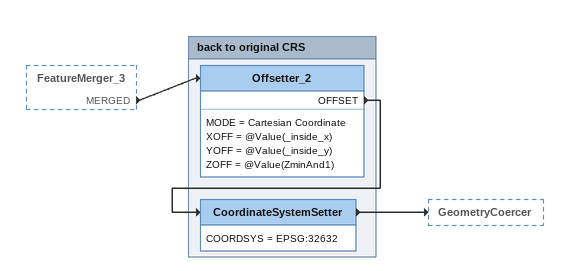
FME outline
FeatureMerger_3 [outside]
    MERGED -> Offsetter_2

Bookmark: back to original CRS
Offsetter_2
    MODE = Cartesian Coordinate
    XOFF = @Value(_inside_x)
    YOFF = @Value(_inside_y)
    ZOFF = @Value(ZminAnd1)
    OFFSET -> CoordinateSystemSetter
CoordinateSystemSetter
    COORDSYS = EPSG:32632
    -> GeometryCoercer
